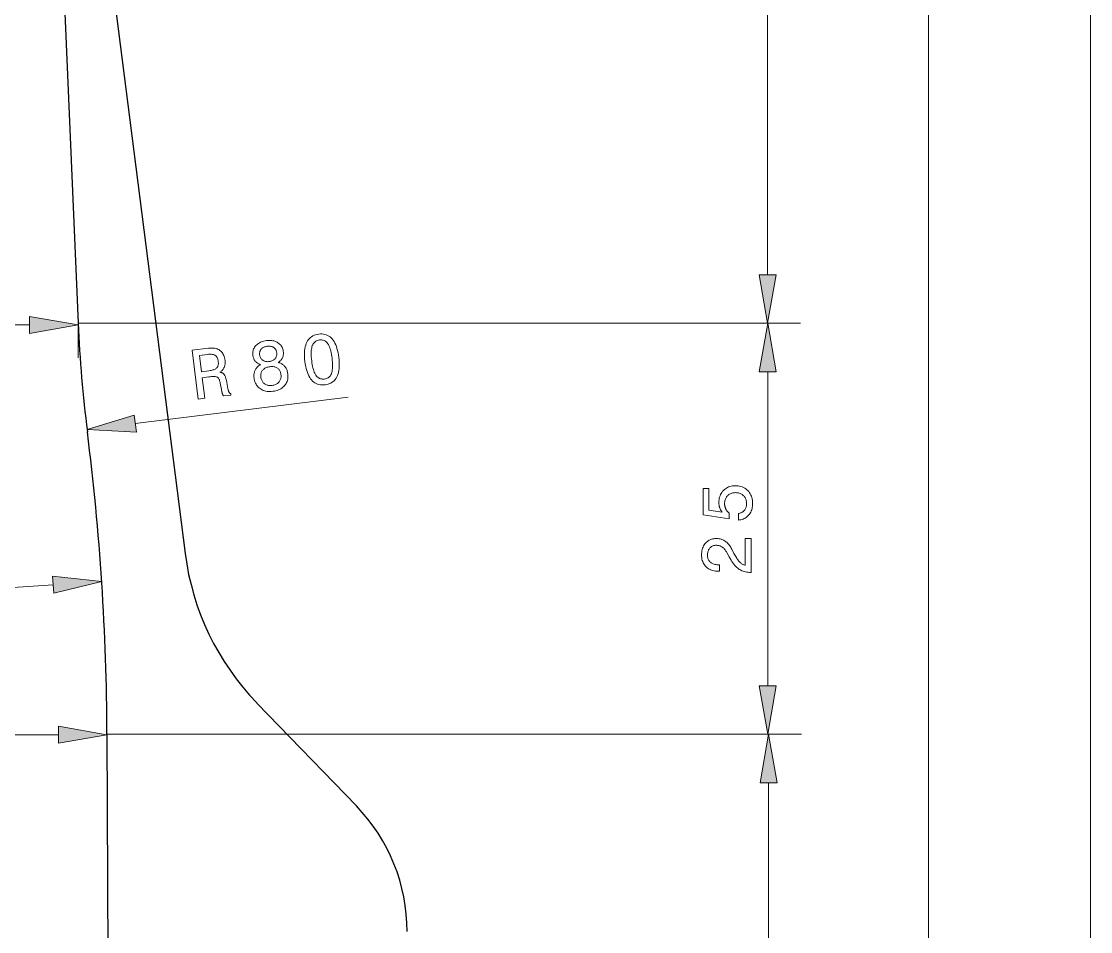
# Model space of a CAD drawing. Header units: millimetres. Extents: x 5 to 286, y 5 to 409.
# Drawn here: x 121.5 to 186.5, y 236.9 to 292.3 of the extents above; entities that cross this region are included whole.
import ezdxf

# ---------------------------------------------------------------- set-up
doc = ezdxf.new("R2010")
doc.units = ezdxf.units.MM
doc.header["$LTSCALE"] = 0.2
doc.layers.add('DIMENSIONS', color=2, linetype='Continuous')
doc.layers.add('OUTLINE', color=7, linetype='Continuous', lineweight=25)

msp = doc.modelspace()

# ---------------------------------------------------------------- linework, layer by layer
at = {"layer": 'DIMENSIONS', "lineweight": 13}
for p, q in [((166.879, 276.861), (166.879, 322.952)), ((176.661, 110.861), (176.661, 322.952)), ((186.516, 106.861), (186.516, 322.952)), ((98.918, 273.805), (122.009, 273.805)), ((124.964, 273.907), (168.882, 273.907)), ((124.964, 273.907), (168.879, 273.907)), ((123.443, 258.003), (99.253, 256.422)), ((97.168, 248.881), (123.759, 248.881)), ((126.714, 248.907), (168.939, 248.907)), ((126.714, 248.907), (168.882, 248.907)), ((166.939, 191.861), (166.939, 245.952))]:
    msp.add_line(p, q, dxfattribs=at)
at = {"layer": 'DIMENSIONS', "lineweight": 13, "ltscale": 0.052546}
msp.add_line((124.964, 273.907), (124.964, 271.805), dxfattribs=at)
at = {"layer": 'DIMENSIONS', "lineweight": 13, "ltscale": 0.477278}
msp.add_line((166.882, 251.861), (166.882, 270.952), dxfattribs=at)
at = {"layer": 'DIMENSIONS', "lineweight": 13, "ltscale": 0.326006}
msp.add_line((128.435, 267.808), (141.375, 269.418), dxfattribs=at)
at = {"layer": 'DIMENSIONS', "lineweight": 13, "ltscale": 0.05064}
msp.add_line((126.714, 248.907), (126.714, 246.881), dxfattribs=at)
at = {"layer": 'DIMENSIONS', "lineweight": 13}
for points in [[(166.358, 276.861), (166.879, 273.907), (167.4, 276.861)], [(122.009, 273.284), (124.964, 273.805), (122.009, 274.326)], [(167.403, 270.952), (166.882, 273.907), (166.361, 270.952)], [(138.748, 271.573), (138.732, 271.721), (138.723, 271.862), (138.719, 271.996), (138.722, 272.125), (138.731, 272.246), (138.746, 272.361), (138.767, 272.469), (138.795, 272.571), (138.829, 272.667), (138.868, 272.755), (138.914, 272.837), (138.966, 272.912), (139.023, 272.979), (139.086, 273.039), (139.155, 273.091), (139.23, 273.137), (139.311, 273.175), (139.397, 273.205), (139.489, 273.229), (139.587, 273.245), (139.687, 273.254), (139.782, 273.254), (139.874, 273.245), (139.962, 273.228), (140.046, 273.203), (140.125, 273.169), (140.201, 273.127), (140.273, 273.076), (140.341, 273.017), (140.405, 272.95), (140.464, 272.874), (140.52, 272.79), (140.571, 272.698), (140.618, 272.598), (140.66, 272.49), (140.698, 272.374), (140.732, 272.25), (140.762, 272.118), (140.787, 271.977), (140.808, 271.829), (140.824, 271.681), (140.834, 271.539), (140.838, 271.404), (140.835, 271.276), (140.826, 271.154), (140.812, 271.04), (140.791, 270.932), (140.763, 270.83), (140.73, 270.736), (140.691, 270.648), (140.646, 270.568), (140.594, 270.494), (140.537, 270.428), (140.474, 270.368), (140.405, 270.316), (140.33, 270.271), (140.249, 270.234), (140.162, 270.203), (140.069, 270.18), (139.97, 270.163), (139.872, 270.155), (139.776, 270.155), (139.685, 270.164), (139.598, 270.181), (139.514, 270.206), (139.435, 270.24), (139.359, 270.282), (139.287, 270.333), (139.218, 270.392), (139.154, 270.459), (139.094, 270.535), (139.038, 270.618), (138.986, 270.71), (138.939, 270.809), (138.896, 270.917), (138.858, 271.032), (138.824, 271.155), (138.794, 271.287), (138.769, 271.426)], [(132.26, 269.291), (131.89, 272.264), (132.884, 272.388), (132.97, 272.396), (133.053, 272.4), (133.131, 272.399), (133.206, 272.393), (133.278, 272.382), (133.346, 272.366), (133.41, 272.345), (133.47, 272.32), (133.527, 272.29), (133.581, 272.255), (133.63, 272.215), (133.675, 272.17), (133.716, 272.121), (133.753, 272.068), (133.786, 272.01), (133.815, 271.948), (133.84, 271.881), (133.86, 271.809), (133.877, 271.733), (133.889, 271.652), (133.894, 271.604), (133.897, 271.557), (133.898, 271.511), (133.896, 271.467), (133.892, 271.423), (133.887, 271.381), (133.878, 271.341), (133.868, 271.301), (133.856, 271.263), (133.841, 271.226), (133.825, 271.19), (133.806, 271.156), (133.785, 271.123), (133.762, 271.091), (133.737, 271.061), (133.709, 271.032), (133.68, 271.004), (133.649, 270.978), (133.615, 270.953), (133.58, 270.93), (133.613, 270.923), (133.644, 270.915), (133.674, 270.905), (133.702, 270.894), (133.728, 270.882), (133.752, 270.868), (133.775, 270.853), (133.797, 270.836), (133.816, 270.818), (133.834, 270.799), (133.85, 270.777), (133.866, 270.752), (133.882, 270.723), (133.897, 270.69), (133.911, 270.655), (133.924, 270.615), (133.937, 270.573), (133.949, 270.527), (133.961, 270.477), (133.972, 270.424), (134.063, 269.945), (134.069, 269.914), (134.076, 269.886), (134.082, 269.859), (134.089, 269.834), (134.095, 269.811), (134.102, 269.789), (134.109, 269.769), (134.117, 269.751), (134.124, 269.734), (134.132, 269.72), (134.14, 269.706), (134.148, 269.693), (134.157, 269.681), (134.167, 269.67), (134.177, 269.66), (134.188, 269.65), (134.2, 269.642), (134.212, 269.634), (134.224, 269.626), (134.238, 269.62), (134.248, 269.539), (133.798, 269.483), (133.791, 269.492), (133.784, 269.502), (133.777, 269.514), (133.77, 269.526), (133.764, 269.539), (133.757, 269.554), (133.751, 269.569), (133.744, 269.585), (133.738, 269.603), (133.732, 269.621), (133.726, 269.64), (133.72, 269.661), (133.713, 269.683), (133.707, 269.707), (133.701, 269.732), (133.695, 269.758), (133.689, 269.786), (133.683, 269.815), (133.676, 269.845), (133.67, 269.877), (133.601, 270.259), (133.59, 270.315), (133.578, 270.366), (133.564, 270.413), (133.549, 270.456), (133.533, 270.494), (133.516, 270.529), (133.498, 270.559), (133.478, 270.584), (133.457, 270.606), (133.435, 270.623), (133.409, 270.637), (133.378, 270.648), (133.34, 270.657), (133.297, 270.663), (133.247, 270.666), (133.191, 270.668), (133.13, 270.666), (133.062, 270.662), (132.989, 270.656), (132.909, 270.647), (132.502, 270.596), (132.658, 269.341)], [(136.055, 271.391), (136.015, 271.405), (135.976, 271.42), (135.939, 271.437), (135.903, 271.456), (135.87, 271.476), (135.838, 271.497), (135.809, 271.52), (135.781, 271.545), (135.754, 271.571), (135.73, 271.599), (135.707, 271.628), (135.686, 271.659), (135.667, 271.692), (135.65, 271.726), (135.635, 271.762), (135.621, 271.8), (135.609, 271.839), (135.599, 271.88), (135.591, 271.923), (135.584, 271.967), (135.578, 272.035), (135.578, 272.1), (135.583, 272.163), (135.594, 272.225), (135.61, 272.284), (135.631, 272.342), (135.658, 272.398), (135.69, 272.452), (135.728, 272.504), (135.771, 272.554), (135.819, 272.601), (135.871, 272.644), (135.926, 272.683), (135.984, 272.719), (136.047, 272.75), (136.113, 272.778), (136.183, 272.802), (136.256, 272.822), (136.333, 272.838), (136.413, 272.85), (136.495, 272.858), (136.574, 272.862), (136.65, 272.86), (136.723, 272.854), (136.794, 272.843), (136.862, 272.828), (136.928, 272.808), (136.991, 272.783), (137.051, 272.754), (137.108, 272.72), (137.162, 272.682), (137.211, 272.641), (137.255, 272.597), (137.295, 272.549), (137.33, 272.498), (137.359, 272.445), (137.385, 272.388), (137.405, 272.327), (137.421, 272.264), (137.432, 272.197), (137.436, 272.152), (137.439, 272.108), (137.439, 272.066), (137.437, 272.025), (137.434, 271.985), (137.428, 271.946), (137.42, 271.908), (137.409, 271.872), (137.397, 271.836), (137.383, 271.802), (137.366, 271.77), (137.348, 271.738), (137.327, 271.707), (137.304, 271.678), (137.278, 271.649), (137.251, 271.622), (137.221, 271.595), (137.189, 271.57), (137.155, 271.546), (137.118, 271.523), (137.168, 271.51), (137.216, 271.494), (137.262, 271.476), (137.306, 271.456), (137.347, 271.433), (137.387, 271.408), (137.424, 271.381), (137.459, 271.352), (137.492, 271.32), (137.523, 271.287), (137.551, 271.251), (137.577, 271.213), (137.601, 271.172), (137.623, 271.13), (137.642, 271.086), (137.659, 271.04), (137.674, 270.992), (137.687, 270.942), (137.697, 270.89), (137.705, 270.835), (137.713, 270.751), (137.714, 270.669), (137.71, 270.591), (137.7, 270.515), (137.684, 270.441), (137.661, 270.371), (137.633, 270.303), (137.599, 270.238), (137.559, 270.176), (137.513, 270.117), (137.462, 270.061), (137.406, 270.01), (137.345, 269.964), (137.281, 269.922), (137.211, 269.885), (137.137, 269.852), (137.059, 269.825), (136.976, 269.801), (136.889, 269.783), (136.797, 269.769), (136.704, 269.76), (136.615, 269.756), (136.529, 269.759), (136.446, 269.766), (136.367, 269.78), (136.291, 269.799), (136.218, 269.824), (136.148, 269.854), (136.081, 269.89), (136.018, 269.931), (135.959, 269.977), (135.905, 270.028), (135.856, 270.082), (135.813, 270.141), (135.774, 270.204), (135.74, 270.271), (135.712, 270.342), (135.688, 270.417), (135.67, 270.497), (135.657, 270.581), (135.651, 270.635), (135.649, 270.688), (135.648, 270.74), (135.651, 270.79), (135.656, 270.839), (135.664, 270.887), (135.675, 270.933), (135.688, 270.978), (135.705, 271.021), (135.723, 271.063), (135.745, 271.103), (135.769, 271.142), (135.796, 271.179), (135.825, 271.214), (135.857, 271.248), (135.891, 271.28), (135.928, 271.31), (135.968, 271.339), (136.01, 271.365)], [(135.996, 271.985), (136.003, 271.943), (136.012, 271.903), (136.024, 271.866), (136.038, 271.83), (136.056, 271.797), (136.075, 271.765), (136.098, 271.736), (136.123, 271.708), (136.15, 271.683), (136.18, 271.659), (136.212, 271.638), (136.246, 271.62), (136.282, 271.605), (136.318, 271.592), (136.357, 271.582), (136.397, 271.575), (136.438, 271.571), (136.481, 271.57), (136.526, 271.572), (136.572, 271.576), (136.618, 271.583), (136.662, 271.593), (136.704, 271.604), (136.743, 271.619), (136.78, 271.635), (136.816, 271.654), (136.848, 271.675), (136.879, 271.699), (136.907, 271.725), (136.933, 271.753), (136.957, 271.783), (136.977, 271.814), (136.995, 271.847), (137.009, 271.881), (137.021, 271.917), (137.029, 271.953), (137.034, 271.991), (137.036, 272.031), (137.036, 272.071), (137.032, 272.114), (137.025, 272.155), (137.016, 272.195), (137.005, 272.232), (136.99, 272.267), (136.974, 272.3), (136.954, 272.331), (136.933, 272.359), (136.908, 272.386), (136.881, 272.41), (136.852, 272.432), (136.82, 272.452), (136.787, 272.469), (136.752, 272.483), (136.715, 272.495), (136.676, 272.503), (136.636, 272.51), (136.594, 272.513), (136.55, 272.514), (136.504, 272.512), (136.456, 272.507), (136.409, 272.5), (136.365, 272.491), (136.322, 272.479), (136.282, 272.466), (136.245, 272.45), (136.21, 272.432), (136.177, 272.412), (136.146, 272.389), (136.118, 272.364), (136.093, 272.338), (136.07, 272.309), (136.049, 272.279), (136.032, 272.247), (136.018, 272.214), (136.007, 272.18), (135.999, 272.144), (135.994, 272.106), (135.992, 272.067), (135.993, 272.027)], [(139.158, 271.624), (139.174, 271.504), (139.193, 271.392), (139.214, 271.286), (139.237, 271.187), (139.262, 271.096), (139.289, 271.011), (139.319, 270.933), (139.35, 270.863), (139.384, 270.799), (139.421, 270.742), (139.459, 270.692), (139.5, 270.647), (139.544, 270.609), (139.591, 270.578), (139.64, 270.552), (139.692, 270.532), (139.747, 270.519), (139.804, 270.511), (139.864, 270.51), (139.927, 270.515), (139.989, 270.526), (140.047, 270.541), (140.101, 270.562), (140.151, 270.589), (140.196, 270.62), (140.238, 270.657), (140.275, 270.699), (140.308, 270.746), (140.337, 270.798), (140.361, 270.856), (140.382, 270.919), (140.399, 270.989), (140.412, 271.065), (140.421, 271.148), (140.426, 271.237), (140.428, 271.332), (140.426, 271.434), (140.42, 271.542), (140.41, 271.657), (140.396, 271.778), (140.38, 271.899), (140.361, 272.013), (140.34, 272.12), (140.317, 272.219), (140.293, 272.312), (140.265, 272.397), (140.236, 272.475), (140.205, 272.545), (140.172, 272.609), (140.136, 272.665), (140.098, 272.715), (140.058, 272.759), (140.014, 272.797), (139.968, 272.828), (139.919, 272.854), (139.867, 272.873), (139.812, 272.886), (139.755, 272.893), (139.694, 272.894), (139.631, 272.889), (139.569, 272.879), (139.511, 272.863), (139.458, 272.842), (139.408, 272.815), (139.362, 272.783), (139.321, 272.746), (139.284, 272.704), (139.25, 272.656), (139.221, 272.604), (139.196, 272.545), (139.175, 272.481), (139.158, 272.411), (139.144, 272.335), (139.135, 272.252), (139.129, 272.163), (139.127, 272.068), (139.129, 271.966), (139.135, 271.858), (139.144, 271.744)], [(132.818, 272.01), (132.333, 271.95), (132.456, 270.96), (132.914, 271.017), (132.982, 271.027), (133.045, 271.038), (133.104, 271.051), (133.158, 271.066), (133.207, 271.083), (133.252, 271.101), (133.293, 271.121), (133.329, 271.143), (133.361, 271.167), (133.388, 271.193), (133.411, 271.221), (133.431, 271.251), (133.448, 271.284), (133.461, 271.32), (133.472, 271.359), (133.48, 271.4), (133.484, 271.444), (133.485, 271.491), (133.483, 271.541), (133.478, 271.593), (133.47, 271.644), (133.46, 271.692), (133.448, 271.736), (133.433, 271.777), (133.416, 271.815), (133.396, 271.849), (133.375, 271.88), (133.35, 271.908), (133.324, 271.932), (133.295, 271.953), (133.263, 271.971), (133.228, 271.987), (133.189, 271.999), (133.147, 272.009), (133.101, 272.016), (133.051, 272.02), (132.998, 272.022), (132.942, 272.021), (132.882, 272.017)], [(136.068, 270.64), (136.076, 270.587), (136.088, 270.537), (136.102, 270.489), (136.119, 270.444), (136.139, 270.402), (136.163, 270.362), (136.189, 270.325), (136.218, 270.291), (136.25, 270.26), (136.286, 270.231), (136.323, 270.205), (136.363, 270.183), (136.405, 270.164), (136.449, 270.148), (136.494, 270.136), (136.542, 270.128), (136.591, 270.123), (136.643, 270.121), (136.697, 270.123), (136.752, 270.128), (136.808, 270.137), (136.86, 270.148), (136.91, 270.163), (136.957, 270.18), (137.002, 270.2), (137.043, 270.222), (137.082, 270.248), (137.118, 270.277), (137.151, 270.308), (137.181, 270.342), (137.208, 270.379), (137.232, 270.417), (137.252, 270.458), (137.268, 270.5), (137.281, 270.544), (137.29, 270.59), (137.296, 270.638), (137.298, 270.688), (137.297, 270.739), (137.292, 270.793), (137.284, 270.842), (137.273, 270.889), (137.259, 270.933), (137.243, 270.975), (137.223, 271.014), (137.2, 271.051), (137.174, 271.085), (137.145, 271.117), (137.114, 271.146), (137.079, 271.173), (137.041, 271.197), (137.002, 271.217), (136.96, 271.235), (136.917, 271.249), (136.871, 271.259), (136.823, 271.267), (136.773, 271.271), (136.721, 271.272), (136.667, 271.27), (136.611, 271.264), (136.555, 271.256), (136.502, 271.245), (136.453, 271.231), (136.405, 271.215), (136.361, 271.196), (136.32, 271.174), (136.281, 271.15), (136.245, 271.123), (136.212, 271.093), (136.181, 271.061), (136.154, 271.027), (136.13, 270.991), (136.11, 270.953), (136.094, 270.913), (136.081, 270.872), (136.071, 270.829), (136.065, 270.785), (136.062, 270.738), (136.063, 270.69)], [(128.371, 268.325), (125.503, 267.443), (128.499, 267.291)], [(165.1, 261.935), (165.1, 262.336), (165.146, 262.344), (165.19, 262.355), (165.231, 262.368), (165.271, 262.384), (165.309, 262.402), (165.344, 262.423), (165.378, 262.446), (165.409, 262.472), (165.439, 262.5), (165.466, 262.531), (165.491, 262.563), (165.513, 262.598), (165.533, 262.634), (165.55, 262.672), (165.565, 262.712), (165.577, 262.753), (165.586, 262.796), (165.592, 262.841), (165.596, 262.888), (165.598, 262.937), (165.596, 262.996), (165.59, 263.052), (165.581, 263.107), (165.568, 263.159), (165.552, 263.209), (165.532, 263.256), (165.508, 263.301), (165.48, 263.343), (165.449, 263.384), (165.414, 263.421), (165.376, 263.456), (165.336, 263.488), (165.294, 263.515), (165.249, 263.539), (165.202, 263.559), (165.152, 263.576), (165.101, 263.588), (165.047, 263.598), (164.99, 263.603), (164.932, 263.605), (164.872, 263.603), (164.814, 263.598), (164.759, 263.589), (164.707, 263.576), (164.657, 263.56), (164.609, 263.54), (164.565, 263.516), (164.522, 263.489), (164.482, 263.458), (164.445, 263.424), (164.41, 263.386), (164.379, 263.346), (164.352, 263.304), (164.328, 263.259), (164.309, 263.211), (164.292, 263.161), (164.28, 263.109), (164.27, 263.054), (164.265, 262.997), (164.263, 262.937), (164.264, 262.902), (164.266, 262.868), (164.269, 262.834), (164.274, 262.802), (164.281, 262.769), (164.288, 262.738), (164.297, 262.707), (164.308, 262.676), (164.32, 262.646), (164.333, 262.617), (164.347, 262.589), (164.363, 262.561), (164.381, 262.534), (164.399, 262.508), (164.419, 262.482), (164.441, 262.457), (164.463, 262.433), (164.487, 262.41), (164.513, 262.387), (164.539, 262.365), (164.539, 262.022), (162.95, 262.258), (162.95, 263.86), (163.304, 263.86), (163.304, 262.547), (164.111, 262.426), (164.093, 262.448), (164.075, 262.471), (164.059, 262.494), (164.043, 262.519), (164.028, 262.544), (164.014, 262.569), (164.001, 262.596), (163.989, 262.623), (163.977, 262.652), (163.967, 262.68), (163.958, 262.71), (163.949, 262.74), (163.942, 262.771), (163.935, 262.802), (163.93, 262.834), (163.925, 262.866), (163.922, 262.898), (163.919, 262.932), (163.918, 262.966), (163.917, 263), (163.92, 263.09), (163.928, 263.177), (163.942, 263.261), (163.961, 263.34), (163.986, 263.416), (164.016, 263.489), (164.052, 263.558), (164.093, 263.623), (164.139, 263.685), (164.192, 263.743), (164.248, 263.796), (164.308, 263.844), (164.371, 263.887), (164.438, 263.923), (164.508, 263.954), (164.582, 263.979), (164.659, 263.999), (164.739, 264.013), (164.823, 264.022), (164.91, 264.024), (165.003, 264.021), (165.092, 264.013), (165.178, 263.998), (165.26, 263.977), (165.338, 263.95), (165.413, 263.917), (165.484, 263.878), (165.551, 263.834), (165.615, 263.783), (165.676, 263.726), (165.731, 263.665), (165.781, 263.6), (165.825, 263.531), (165.863, 263.459), (165.896, 263.383), (165.922, 263.303), (165.942, 263.22), (165.957, 263.133), (165.966, 263.043), (165.969, 262.949), (165.966, 262.866), (165.959, 262.786), (165.947, 262.708), (165.93, 262.633), (165.909, 262.562), (165.883, 262.493), (165.852, 262.427), (165.816, 262.364), (165.775, 262.303), (165.729, 262.246), (165.68, 262.193), (165.628, 262.144), (165.572, 262.101), (165.514, 262.062), (165.453, 262.029), (165.388, 262), (165.321, 261.976), (165.25, 261.958), (165.177, 261.944)], [(165.882, 258.754), (165.87, 258.754), (165.782, 258.756), (165.698, 258.762), (165.616, 258.772), (165.537, 258.787), (165.461, 258.806), (165.389, 258.828), (165.319, 258.855), (165.252, 258.886), (165.188, 258.921), (165.127, 258.96), (165.067, 259.005), (165.007, 259.056), (164.948, 259.114), (164.889, 259.179), (164.83, 259.25), (164.77, 259.328), (164.711, 259.413), (164.653, 259.504), (164.594, 259.602), (164.535, 259.707), (164.396, 259.962), (164.371, 260.007), (164.345, 260.049), (164.319, 260.089), (164.292, 260.126), (164.264, 260.161), (164.236, 260.193), (164.207, 260.223), (164.177, 260.25), (164.147, 260.275), (164.117, 260.297), (164.085, 260.317), (164.053, 260.335), (164.019, 260.351), (163.984, 260.365), (163.948, 260.376), (163.911, 260.386), (163.873, 260.393), (163.834, 260.398), (163.794, 260.401), (163.753, 260.403), (163.706, 260.401), (163.661, 260.396), (163.618, 260.388), (163.577, 260.376), (163.538, 260.362), (163.5, 260.344), (163.464, 260.322), (163.431, 260.298), (163.399, 260.27), (163.368, 260.239), (163.34, 260.205), (163.316, 260.169), (163.294, 260.131), (163.275, 260.091), (163.258, 260.048), (163.245, 260.003), (163.235, 259.956), (163.228, 259.907), (163.223, 259.855), (163.222, 259.802), (163.224, 259.748), (163.229, 259.697), (163.238, 259.649), (163.251, 259.602), (163.268, 259.558), (163.289, 259.517), (163.313, 259.477), (163.34, 259.44), (163.372, 259.405), (163.407, 259.373), (163.446, 259.343), (163.487, 259.316), (163.531, 259.293), (163.578, 259.272), (163.628, 259.255), (163.68, 259.241), (163.735, 259.23), (163.793, 259.222), (163.854, 259.217), (163.917, 259.216), (163.953, 259.216), (163.953, 258.823), (163.892, 258.823), (163.799, 258.826), (163.71, 258.834), (163.625, 258.848), (163.544, 258.867), (163.467, 258.891), (163.394, 258.921), (163.325, 258.956), (163.259, 258.996), (163.198, 259.042), (163.141, 259.093), (163.088, 259.149), (163.041, 259.209), (162.999, 259.272), (162.963, 259.34), (162.933, 259.411), (162.908, 259.486), (162.888, 259.565), (162.874, 259.648), (162.866, 259.734), (162.863, 259.825), (162.866, 259.912), (162.873, 259.995), (162.886, 260.075), (162.903, 260.152), (162.925, 260.225), (162.952, 260.295), (162.984, 260.362), (163.021, 260.425), (163.063, 260.484), (163.11, 260.541), (163.161, 260.592), (163.215, 260.639), (163.272, 260.68), (163.332, 260.715), (163.395, 260.745), (163.461, 260.77), (163.531, 260.789), (163.603, 260.803), (163.679, 260.811), (163.757, 260.814), (163.818, 260.812), (163.878, 260.807), (163.936, 260.799), (163.993, 260.788), (164.048, 260.774), (164.101, 260.756), (164.153, 260.735), (164.204, 260.711), (164.253, 260.684), (164.3, 260.653), (164.346, 260.62), (164.391, 260.583), (164.434, 260.542), (164.477, 260.498), (164.518, 260.451), (164.557, 260.4), (164.596, 260.346), (164.633, 260.289), (164.669, 260.228), (164.704, 260.164), (164.832, 259.911), (164.87, 259.841), (164.906, 259.775), (164.942, 259.713), (164.977, 259.655), (165.011, 259.602), (165.045, 259.552), (165.078, 259.506), (165.11, 259.465), (165.141, 259.427), (165.172, 259.394), (165.203, 259.363), (165.234, 259.335), (165.266, 259.309), (165.299, 259.285), (165.333, 259.263), (165.367, 259.244), (165.402, 259.226), (165.438, 259.211), (165.474, 259.197), (165.511, 259.186), (165.511, 260.814), (165.882, 260.814)], [(123.477, 257.483), (126.391, 258.195), (123.409, 258.522)], [(166.361, 251.861), (166.882, 248.907), (167.403, 251.861)], [(123.759, 248.36), (126.714, 248.881), (123.759, 249.402)], [(167.46, 245.952), (166.939, 248.907), (166.418, 245.952)]]:
    msp.add_lwpolyline(points, close=True, dxfattribs=at)
for points in [[(166.358, 276.861), (166.879, 273.907), (166.358, 276.861), (167.4, 276.861)], [(122.009, 273.284), (124.964, 273.805), (122.009, 273.284), (122.009, 274.326)], [(167.403, 270.952), (166.882, 273.907), (167.403, 270.952), (166.361, 270.952)], [(128.371, 268.325), (125.503, 267.443), (128.371, 268.325), (128.499, 267.291)], [(123.477, 257.483), (126.391, 258.195), (123.477, 257.483), (123.409, 258.522)], [(166.361, 251.861), (166.882, 248.907), (166.361, 251.861), (167.403, 251.861)], [(123.759, 248.36), (126.714, 248.881), (123.759, 248.36), (123.759, 249.402)], [(167.46, 245.952), (166.939, 248.907), (167.46, 245.952), (166.418, 245.952)]]:
    msp.add_solid(points, dxfattribs=at)
at = {"layer": 'OUTLINE', "lineweight": 30}
for p, q in [((123.064, 325.907), (131.464, 259.907)), ((122.914, 321.907), (124.964, 273.907)), ((126.714, 248.907), (126.964, 188.907))]:
    msp.add_line(p, q, dxfattribs=at)
at = {"layer": 'OUTLINE', "lineweight": 30, "ltscale": 0.217677}
msp.add_line((135.827, 250.811), (141.876, 244.548), dxfattribs=at)
at = {"layer": 'OUTLINE', "lineweight": 30}
for centre, radius, start, end in [((204.891, 277.32), 80, 182.44552, 187.18687), ((-25.469, 248.273), 152.185, 0.23873, 7.18687), ((147.336, 261.927), 16, 187.25326, 224.00394), ((133.964, 236.907), 11, 0.00003, 44.00397)]:
    msp.add_arc(centre, radius, start, end, dxfattribs=at)

doc.saveas('drawing.dxf')
